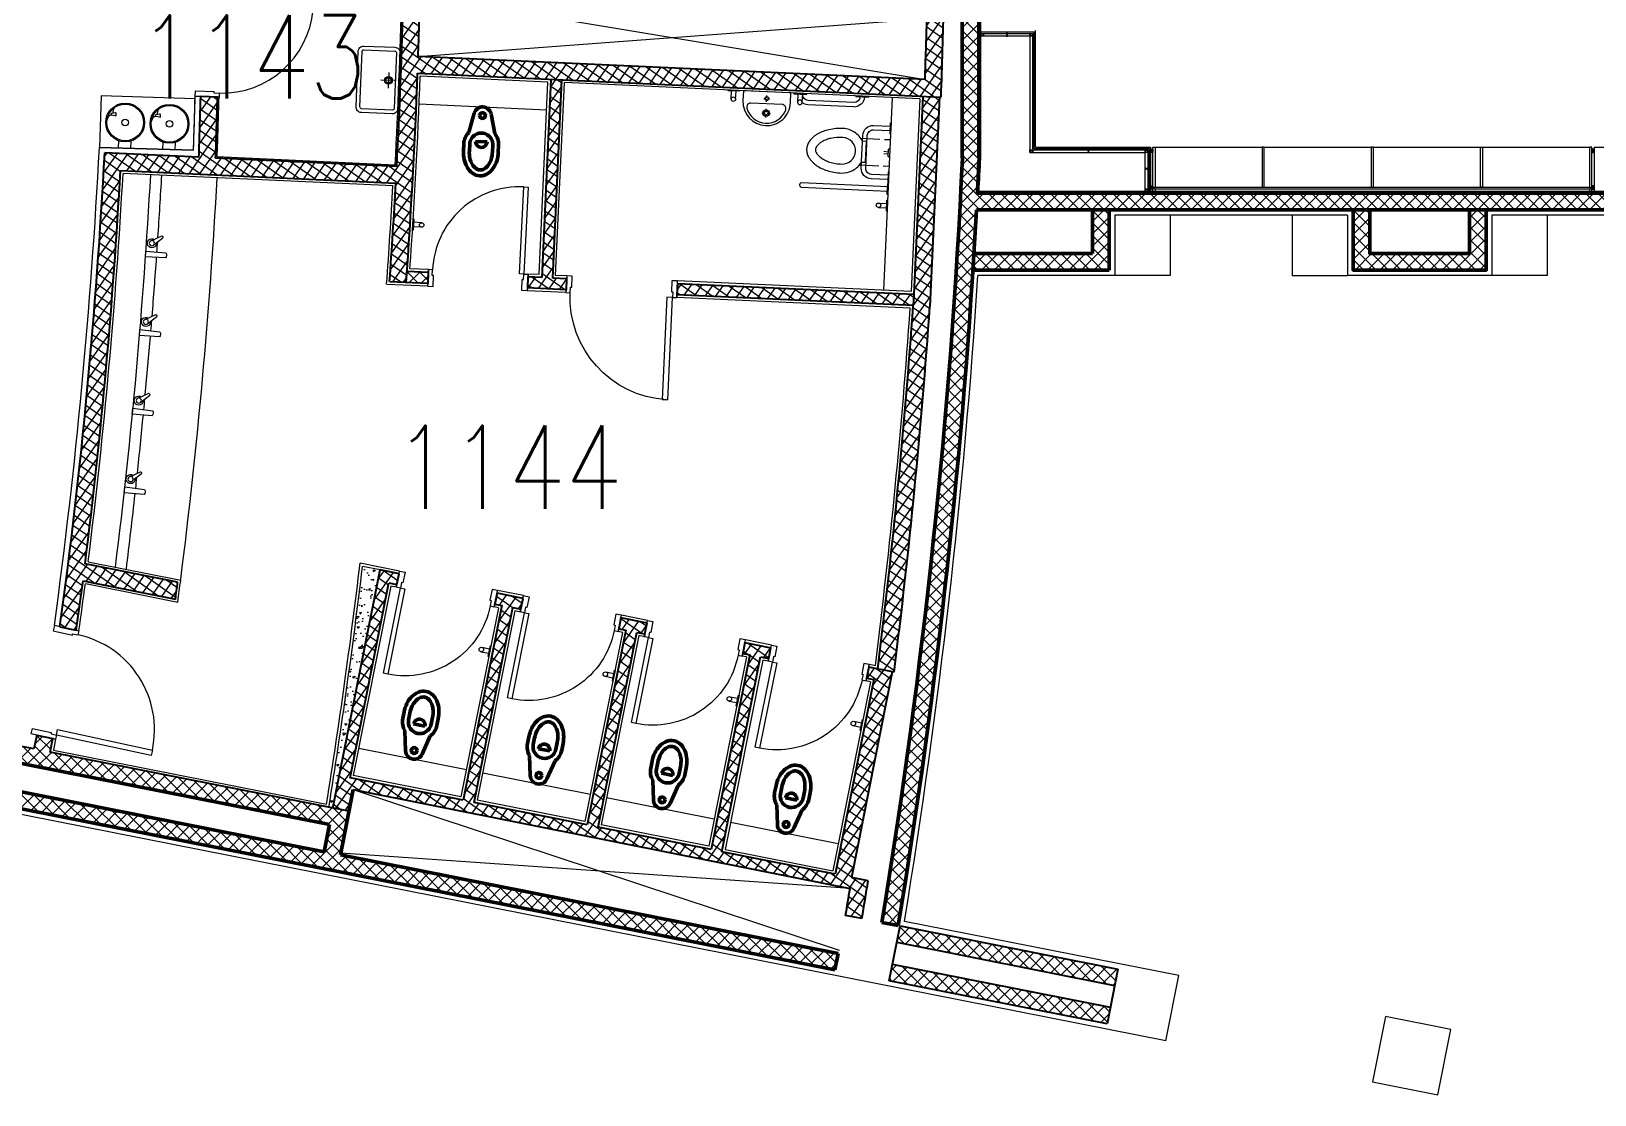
# Model space of a CAD drawing. Header units: inches. Extents: x 13084 to 220150, y 6494 to 167180.
# Drawn here: x 139242 to 153344, y 82401 to 91988 of the extents above; entities that cross this region are included whole.
import ezdxf
from ezdxf.enums import TextEntityAlignment as Align

# ---------------------------------------------------------------- set-up
doc = ezdxf.new("R2010")
doc.units = ezdxf.units.IN
doc.header["$MEASUREMENT"] = 0
for name, color, linetype, lineweight in [('Ground Floor$0$A-G250-M-Walls-Blockwork', 7, 'Continuous', 25), ('Ground Floor$0$A-G250-M-Walls-Concrete', 7, 'Continuous', 20), ('Ground Floor$0$A-G250-M-Walls-Louvred', 7, 'Continuous', 9), ('Ground Floor$0$A-G252-H-Internal-Walls', 251, 'Continuous', 9), ('Ground Floor$0$A-G312-M-Wall-Finish-Plaster', 7, 'Continuous', 15), ('Ground Floor$0$A-G322-M-Door', 251, 'Continuous', 15), ('Ground Floor$0$A-G4-M-Furniture-Built-In', 251, 'Continuous', 9), ('Ground Floor$0$A-G44-G-Fittings-Sanitary', 251, 'Continuous', 15), ('Ground Floor$0$A-Z036-G-Void-Symbology', 251, 'Continuous', 9), ('Ground Floor$0$Z-Z001-S-Room-Name-Identification-250', 7, 'Continuous', 15)]:
    doc.layers.add(name, color=color, linetype=linetype, lineweight=lineweight)
doc.styles.add('Ground Floor$0$Tag-RomanS', font='romans.shx', dxfattribs={"width": 0.8})
pattern_1 = [(55, (31615.24, 164129.57), (-65.020194, 45.52763), []), (145, (31615.24, 164129.57), (-45.52763, -65.020194), [])]
pattern_2 = [(45, (31615.24, 164129.57), (-56.1266, 56.1266), []), (135, (31615.24, 164129.57), (-56.1266, -56.1266), [])]

# ---------------------------------------------------------------- blocks, each defined once
blk = doc.blocks.new('Ground Floor$0$drinking-fountain')
at = {"layer": 'Ground Floor$0$A-G44-G-Fittings-Sanitary'}
for p, q in [((170, -66), (170, 0)), ((280, -66), (280, 0)), ((570, -66), (570, 0)), ((680, -66), (680, 0)), ((309, -294), (309, -311)), ((315, -289), (351, -295)), ((315, -316), (351, -309)), ((355, -300), (355, -304)), ((709, -294), (709, -311)), ((715, -289), (751, -295)), ((715, -316), (751, -309)), ((755, -300), (755, -304))]:
    blk.add_line(p, q, dxfattribs=at)
blk.add_lwpolyline([(850, 0), (0, 0), (0, -465), (850, -465)], close=True, dxfattribs=at)
for centre, radius in [((225, -232), 175), ((225, -232), 165), ((625, -232), 175), ((625, -232), 165), ((225, -232), 30), ((625, -232), 30)]:
    blk.add_circle(centre, radius, dxfattribs=at)
for centre, radius, start, end in [((338, -245), 51.6, 284.4624, 348.8009), ((738, -245), 51.6, 284.4624, 348.8009), ((314, -294), 5, 80.0221, 180), ((314, -311), 5, 180, 279.9779), ((240, -313), 99.3, 329.4947, 0.8556), ((350, -300), 5, 0, 80.0221), ((350, -304), 5, 279.9779, 0), ((714, -294), 5, 80.0221, 180), ((714, -311), 5, 180, 279.9779), ((640, -313), 99.3, 329.4947, 0.8556), ((750, -300), 5, 0, 80.0221), ((750, -304), 5, 279.9779, 0)]:
    blk.add_arc(centre, radius, start, end, dxfattribs=at)
blk = doc.blocks.new('Ground Floor$0$tag-roomname')
at = {"lineweight": 18, "ltscale": 0.01, "style": 'Ground Floor$0$Tag-RomanS', "width": 0.8}
blk.add_attdef('ROOM_NO_2', text='', height=3, dxfattribs=at).set_placement((0, 1.612), align=Align.MIDDLE_CENTER)
at = {"linetype": 'ByBlock', "lineweight": 13, "ltscale": 0.01, "style": 'Ground Floor$0$Tag-RomanS', "width": 0.8, "flags": 1}
for tag, p in [('ROOM_NAME_1', (0, -2.288)), ('AREA', (0, -5.744))]:
    blk.add_attdef(tag, text='', height=2.8, dxfattribs=at).set_placement(p, align=Align.MIDDLE_CENTER)
blk = doc.blocks.new('Ground Floor$0$Faucet-Top')
blk.add_lwpolyline([(-181, 23), (0, 27), (0, -27), (-181, -23, -0.29963), (-181, 23)], format="xyb")
blk = doc.blocks.new('Ground Floor$0$Wall Mounted WC-Top')
at = {"lineweight": 50}
for p, q in [((-52, 313), (52, 313)), ((-117, 235), (-76, 61)), ((117, 235), (76, 61))]:
    blk.add_line(p, q, dxfattribs=at)
blk.add_lwpolyline([(117, 235, 0.184483), (157, 340), (157, 402, 0.063415), (147, 482, 0.076468), (118, 548, 0.107136), (66, 602, 0.147373), (0, 622, 0.147373), (-66, 602, 0.107136), (-118, 548, 0.076468), (-147, 482, 0.063415), (-157, 402), (-157, 340, 0.184483), (-117, 235)], format="xyb", dxfattribs=at)
blk.add_lwpolyline([(104, 340), (104, 402, 0.063415), (96, 469, 0.076468), (74, 520, 0.107136), (37, 558, 0.147373), (0, 569, 0.147373), (-37, 558, 0.107136), (-74, 520, 0.076468), (-96, 469, 0.063415), (-104, 402), (-104, 340, 1)], format="xyb", close=True, dxfattribs=at)
blk.add_circle((0, 78), 26.1, dxfattribs=at)
for centre, radius, start, end in [((0, 313), 52.2, 360, 180), ((0, 78), 78.4, 193.0653, 346.9347)]:
    blk.add_arc(centre, radius, start, end, dxfattribs=at)
blk = doc.blocks.new('Ground Floor$0$Grab Bar-Top')
for p, q in [((-20, 79), (-20, 5)), ((20, 79), (20, 5))]:
    blk.add_line(p, q)
blk.add_lwpolyline([(-50, 5), (50, 5), (50, 0), (-50, 0)], close=True)
blk.add_circle((0, 79, 0), 20.1)
blk = doc.blocks.new('Ground Floor$0$Hand Rail-Top')
blk.add_lwpolyline([(20, 5), (20, 780, 1), (-20, 780), (-20, 5)], format="xyb")
blk.add_lwpolyline([(50, 0), (-50, 0), (-50, 5), (50, 5)], close=True)
blk = doc.blocks.new('Ground Floor$0$WC1-Top')
for p, q in [((-120, 268), (-120, 94)), ((120, 268), (120, 94)), ((-120, 54), (-120, 0)), ((-11, 54), (-7, 13)), ((7, 13), (11, 54)), ((120, 54), (120, 0))]:
    blk.add_line(p, q)
at = {"elevation": 0}
for points in [[(-94, 251), (-94, 215), (94, 215), (94, 251, 0.136498), (172, 325, 0.136498), (201, 429, 0.031676), (197, 494, 0.031676), (184, 557, 0.038178), (167, 608, 0.038178), (142, 656, 0.053416), (110, 696, 0.053415), (71, 729, 0.073292), (37, 745, 0.0875), (0, 750, 0.07329), (-37, 745, 0.073292), (-71, 729, 0.053415), (-110, 696, 0.026689), (-127, 677, 0.026689), (-142, 656, 0.038178), (-167, 608, 0.038178), (-184, 557, 0.031676), (-197, 494, 0.031676), (-201, 429, 0.136498), (-172, 325, 0.136498), (-94, 251, 0.999995)], [(0, 308, 0.414214), (120, 429, 0.063415), (107, 537, 0.038178), (93, 576, 0.038178), (74, 613, 0.053415), (53, 640, 0.053415), (27, 662, 0.073291), (14, 668, 0.07329), (0, 670, 0.073292), (-14, 668, 0.07329), (-27, 662, 0.053417), (-53, 640, 0.053413), (-74, 613, 0.03818), (-93, 576, 0.038176), (-107, 537, 0.031678), (-117, 483, 0.031674), (-120, 429, 0.414216), (0, 308, -0.000002)]]:
    blk.add_lwpolyline(points, format="xyb", dxfattribs=at)
for points in [[(-241, 5), (-241, 156, -0.198912), (-214, 223, -0.198912), (-147, 250), (147, 250, -0.198912), (214, 223, -0.198912), (241, 156), (241, 5)], [(-201, 5), (-201, 156, -0.198912), (-185, 194, -0.198912), (-147, 210), (147, 210, -0.198912), (185, 194, -0.198912), (201, 156), (201, 5)]]:
    blk.add_lwpolyline(points, format="xyb")
for points in [[(-171, 5), (-271, 5), (-271, 0), (-171, 0)], [(-33, 13), (33, 13), (40, 0), (-40, 0)], [(171, 5), (271, 5), (271, 0), (171, 0)]]:
    blk.add_lwpolyline(points, close=True)
blk = doc.blocks.new('Ground Floor$0$WB-Top')
for p, q in [((-10, 193), (-40, 193)), ((0, 233), (0, 203)), ((0, 184), (0, 153)), ((40, 193), (10, 193)), ((-6, 61), (-29, 61)), ((0, 89), (0, 66)), ((0, 54), (0, 32)), ((28, 61), (6, 61))]:
    blk.add_line(p, q)
at = {"ltscale": 0.02}
for points in [[(-214, 0), (214, 0), (214, 89, 0.411647), (0, 305, 0.42194), (-214, 89), (-214, 0)], [(-142, 108), (142, 108, 0.239095), (170, 122, 0.159338), (177, 143, 0.07683), (176, 154, 0.326978), (0, 283, 0.326978), (-176, 154, 0.07683), (-177, 143, 0.159338), (-170, 122, 0.239095), (-142, 108)]]:
    blk.add_lwpolyline(points, format="xyb", dxfattribs=at)
for centre, radius in [((0, 193), 28.7), ((0, 193), 20), ((0, 61), 17.2)]:
    blk.add_circle(centre, radius)
blk = doc.blocks.new('Ground Floor$0$Towel Rail-Grab Bar-Top')
for p, q in [((-581, 6), (-581, 80, 0)), ((-541, 6), (-541, 80, 0)), ((-72, 100, 0), (-488, 100, 0)), ((-72, 60, 0), (-488, 60, 0))]:
    blk.add_line(p, q)
for points in [[(-619, 6), (-501, 6), (-501, 0), (-619, 0)], [(-59, 6), (59, 6), (59, 0), (-59, 0)]]:
    blk.add_lwpolyline(points, close=True)
blk.add_circle((-561, 80, 0), 20.1)
for centre, radius, start, end in [((-482, 1), 99.5, 93.3823, 126.5175), ((-481, 1), 59.6, 95.932, 174.5979), ((-78, 1), 99.5, 3.1797, 86.6177), ((-79, 1), 59.6, 5.4021, 84.068)]:
    blk.add_arc(centre, radius, start, end)
blk = doc.blocks.new('Ground Floor$0$wc26')
at = {"layer": 'Ground Floor$0$A-G322-M-Door', "elevation": 0}
for points in [[(2080, -77104), (2092, -77101), (2101, -77150), (2139, -77143), (2109, -76996), (2060, -77006)], [(1295, -77260), (1283, -77262), (1293, -77311), (1256, -77319), (1227, -77171), (1276, -77162)], [(2101, -77150), (2062, -77158), (2216, -77926), (2255, -77918)]]:
    blk.add_lwpolyline(points, close=True, dxfattribs=at)
at = {"layer": 'Ground Floor$0$A-G322-M-Door'}
blk.add_arc((2060, -77159, 0), 782, 191.1885, 281.4585, dxfattribs=at)
blk = doc.blocks.new('Ground Floor$0$wc02')
at = {"layer": 'Ground Floor$0$A-G322-M-Door', "elevation": 0}
for points in [[(1441, -69871), (1453, -69871), (1455, -69921), (1493, -69919), (1487, -69769), (1437, -69772)], [(642, -69908), (630, -69909), (632, -69958), (594, -69960), (587, -69810), (637, -69808)], [(632, -69958), (672, -69957), (704, -70740), (664, -70742)]]:
    blk.add_lwpolyline(points, close=True, dxfattribs=at)
at = {"layer": 'Ground Floor$0$A-G322-M-Door'}
blk.add_arc((672, -69957, 0), 784, 272.3432, 2.6151, dxfattribs=at)
blk = doc.blocks.new('Ground Floor$0$soap dispenser')
at = {"layer": 'Ground Floor$0$A-G44-G-Fittings-Sanitary'}
for p, q in [((-28, -14), (-132, 66)), ((0, 31), (-119, 88))]:
    blk.add_line(p, q, dxfattribs=at)
blk.add_circle((0, 0), 31.3, dxfattribs=at)
for centre, radius, start, end in [((-116, 71), 17.1, 99.4484, 197.6935), ((0, 0), 54.6, 173.7499, 123.392)]:
    blk.add_arc(centre, radius, start, end, dxfattribs=at)
blk = doc.blocks.new('Ground Floor$0$d1000-150')
at = {"layer": 'Ground Floor$0$A-G322-M-Door'}
blk.add_lwpolyline([(-88, 1074), (-38, 1074), (-38, 150), (-88, 150)], close=True, dxfattribs=at)
for points in [[(-950, 100), (-950, 0), (-1000, 0), (-1000, 150), (-962, 150), (-962, 100), (-950, 100)], [(-38, 150), (0, 150), (0, 0), (-50, 0), (-50, 100), (-38, 100), (-38, 150)]]:
    blk.add_lwpolyline(points, dxfattribs=at)
blk.add_arc((-38, 150), 924, 90.7525, 179.9964, dxfattribs=at)
blk = doc.blocks.new('Ground Floor$0$Janitor Sink1-Top')
for points in [[(-250, 379), (250, 379, -0.414214), (300, 329), (300, 50, -0.414214), (250, 0), (-250, 0, -0.414214), (-300, 50), (-300, 329, -0.414214)], [(-250, 344), (250, 344, -0.414214), (266, 329), (266, 50, -0.414214), (250, 34), (-250, 34, -0.414214), (-266, 50), (-266, 329, -0.414214)]]:
    blk.add_lwpolyline(points, format="xyb", close=True)
for points in [[(0, 28), (0, 164)], [(70, 96), (-70, 96)]]:
    blk.add_lwpolyline(points)
at = {"ltscale": 0.02}
for radius in [34.6, 25.4]:
    blk.add_circle((0, 96), radius, dxfattribs=at)

msp = doc.modelspace()

# ---------------------------------------------------------------- hatches: boundary and pattern name
at = {"layer": 'Ground Floor$0$A-G252-H-Internal-Walls'}
h = msp.add_hatch(dxfattribs=at)
h.set_pattern_fill('ANSI37', color=256, scale=25, angle=10, style=0)
h.set_pattern_definition(pattern_1)
h.paths.add_polyline_path([(139975, 97280), (139975, 92435), (140802, 92397), (140799, 92298), (140949, 92294), (140952, 92391), (142599, 92315, -0.007102), (142540, 90768), (140905, 90843, 0.000041), (140921, 91394), (140771, 91399, -0.000041), (140755, 90853), (139905, 90892, -0.020835), (139501, 86620), (139648, 86589), (139709, 87032), (140542, 86867, 0.000735), (140562, 87021), (139728, 87186, 0.017367), (140046, 90732), (142532, 90618, -0.004083), (142475, 89730), (142625, 89723, 0.008647), (142727, 91611), (147448, 91395, 0.003579), (147474, 92245), (140125, 92580), (140125, 96654), (140975, 96654), (140975, 96804), (140125, 96804), (140125, 97280)])
h.paths.add_polyline_path([(142749, 92310), (147321, 92102, -0.002322), (147304, 91552), (142733, 91761, 0.002516)], flags=16)
h = msp.add_hatch(dxfattribs=at)
h.set_pattern_fill('ANSI37', color=256, scale=25, style=0)
h.set_pattern_definition(pattern_2)
h.paths.add_polyline_path([(147767, 90379), (147775, 90529, 0.001317), (147790, 90843), (147790, 92880), (147640, 92880), (147640, 90847, -0.029103), (146914, 83954), (147062, 83925, 0.027189)])
h = msp.add_hatch(dxfattribs=at)
h.set_pattern_fill('ANSI37', color=256, scale=25, angle=10, style=0)
h.set_pattern_definition(pattern_1)
h.paths.add_polyline_path([(144028, 91551), (143928, 91556), (143846, 89768), (143721, 89773), (143717, 89674), (144066, 89658), (144071, 89757), (143946, 89763)])
h = msp.add_hatch(dxfattribs=at)
h.set_pattern_fill('ANSI37', color=256, scale=25, angle=10, style=0)
h.set_pattern_definition(pattern_1)
h.paths.add_polyline_path([(147433, 91396), (147283, 91403), (147202, 89614), (145070, 89712), (145065, 89612), (147197, 89515, -0.013896), (146877, 86239), (147025, 86209, 0.013956), (147347, 89508)])
h = msp.add_hatch(dxfattribs=at)
h.set_pattern_fill('ANSI37', color=256, scale=25, style=0)
h.set_pattern_definition(pattern_2)
h.paths.add_polyline_path([(164999, 90379), (164999, 89835), (165965, 89835), (165965, 90379), (168165, 90379), (168165, 90379), (168315, 90379), (168315, 90530), (165807, 90530), (165807, 90379), (165815, 90379), (165815, 89985), (165149, 89985), (165149, 90379), (165157, 90379), (165157, 90530), (162940, 90530), (162940, 91229), (162790, 91229), (162790, 90529), (147775, 90529, -0.000629), (147767, 90379)])
h = msp.add_hatch(dxfattribs=at)
h.set_pattern_fill('ANSI37', color=256, scale=25, style=0)
h.set_pattern_definition(pattern_2)
h.paths.add_polyline_path([(148815, 89985), (147744, 89985, -0.000629), (147735, 89835), (148965, 89835), (148965, 90379), (148815, 90379)])
h = msp.add_hatch(dxfattribs=at)
h.set_pattern_fill('ANSI37', color=256, scale=25, style=0)
h.set_pattern_definition(pattern_2)
h.paths.add_polyline_path([(152215, 90379), (152365, 90379), (152365, 89835), (151165, 89835), (151165, 90379), (151315, 90379), (151315, 89985), (152215, 89985)])
h = msp.add_hatch(dxfattribs=at)
h.set_pattern_fill('ANSI37', color=256, scale=25, style=0)
h.set_pattern_definition(pattern_2)
h.paths.add_polyline_path([(142822, 89814), (142632, 89823, -0.000458), (142625, 89723), (142818, 89715)])
h = msp.add_hatch(dxfattribs=at)
h.set_pattern_fill('AR-CONC', color=256, angle=90, style=0)
h.set_pattern_definition([(40, (144615.24, 164129.57), (-15.93909, 182.18467), [19.05, -209.55]), (95, (144615.24, 164129.57), (191.05664, -35.24283), [15.24, -167.64]), (349.549, (144613.91, 164144.75), (175.1167, 146.9425), [16.19, -178.09]), (43.8158, (144666.04, 164129.57), (-42.0423, 271.07904), [28.575, -314.325]), (353.3644, (144662.54, 164152.16), (247.4256, 237.4042), [24.285, -267.135]), (98.816, (144666.04, 164129.57), (247.4251, 237.4046), [22.86, -251.46]), (69, (144653.34, 164154.97), (-102.26552, 151.61488), [19.05, -209.55]), (124, (144653.34, 164154.97), (184.18797, 61.80203), [15.24, -167.64]), (18.5486, (144644.82, 164167.6), (81.92286, 213.4165), [16.19, -178.09]), (52.5, (144615.24, 164129.57), (84.55504, 3.088603), [0, -165.608, 0, -170.18, 0, -168.275]), (82.5, (144615.24, 164129.57), (100.18057, 66.81966), [0, -97.028, 0, -161.798, 0, -64.135]), (122.5, (144615.24, 164072.93), (-5.728744, 135.590595), [0, -63.5, 0, -198.12, 0, -262.89]), (132.5, (144615.24, 164047.53), (25.42649, 148.12918), [0, -82.55, 0, -131.572, 0, -186.69])])
h.paths.add_polyline_path([(142231, 87163), (142378, 87134), (141951, 84984), (141926, 84989, 0.010073)])
h = msp.add_hatch(dxfattribs=at)
h.set_pattern_fill('ANSI37', color=256, scale=25, angle=10, style=0)
h.set_pattern_definition(pattern_1)
h.paths.add_polyline_path([(147008, 86213), (146797, 86255), (146777, 86157), (146841, 86144), (146492, 84388), (145472, 84591), (145821, 86347), (145895, 86332), (145914, 86430), (145679, 86477), (145659, 86379), (145723, 86366), (145374, 84611), (144354, 84814), (144703, 86569), (144776, 86555), (144796, 86653), (144561, 86700), (144541, 86601), (144605, 86589), (144256, 84833), (143236, 85036), (143585, 86792), (143658, 86777), (143678, 86875), (143443, 86922), (143423, 86824), (143487, 86811), (143138, 85056), (142118, 85258), (142467, 87014), (142540, 86999), (142560, 87097), (142388, 87132), (141961, 84985), (142108, 84956), (142147, 85151), (146627, 84260, -0.001041), (146587, 84017), (146735, 83989, 0.001456), (146790, 84330), (146639, 84360)])
h = msp.add_hatch(dxfattribs=at)
h.set_pattern_fill('ANSI37', color=256, scale=25, style=0)
h.set_pattern_definition(pattern_2)
h.paths.add_polyline_path([(141883, 84591), (137906, 85377), (137883, 85229), (146491, 83527), (146520, 83674), (142030, 84562), (142108, 84956), (139413, 85489), (139437, 85611), (139291, 85643), (139266, 85518), (137971, 85774), (137947, 85625), (141932, 84838)])
h = msp.add_hatch(dxfattribs=at)
h.set_pattern_fill('ANSI37', color=256, scale=25, style=0)
h.set_pattern_definition(pattern_2)
h.paths.add_polyline_path([(147079, 83922), (147050, 83775), (149014, 83385), (149043, 83532)])
h = msp.add_hatch(dxfattribs=at)
h.set_pattern_fill('ANSI37', color=256, scale=25, style=0)
h.set_pattern_definition(pattern_2)
h.paths.add_polyline_path([(148946, 83041), (148975, 83188), (147010, 83575), (146981, 83428)])

# ---------------------------------------------------------------- linework, layer by layer
at = {"layer": 'Ground Floor$0$A-G250-M-Walls-Blockwork', "lineweight": 50, "ltscale": 0.02}
for p, q in [((147640, 92880), (147640, 90847)), ((147790, 90843), (147790, 92880)), ((147775, 90529, 0), (162790, 90529, 0)), ((164999, 90379, 0), (147767, 90379, 0)), ((148815, 89985, 0), (148815, 90379, 0)), ((148815, 90379, 0), (148965, 90379, 0)), ((148965, 90379, 0), (148965, 89835, 0)), ((147745, 89985, 0), (148815, 89985, 0)), ((148965, 89835, 0), (147735, 89835, 0)), ((141932, 84838, 0), (137947, 85625, 0)), ((137906, 85377), (141883, 84591)), ((146491, 83527), (137883, 85229)), ((142147, 85151, 0), (142030, 84562)), ((141932, 84838, 0), (141883, 84591, 0)), ((142030, 84562), (146520, 83674)), ((146914, 83954), (147062, 83925)), ((146520, 83674), (146491, 83527))]:
    msp.add_line(p, q, dxfattribs=at)
at = {"layer": 'Ground Floor$0$A-G250-M-Walls-Blockwork'}
for p, q in [((147304, 91552, 0), (142733, 91761)), ((142727, 91611), (147448, 91395, 0)), ((143928, 91556, 0), (143846, 89768, 0)), ((143946, 89763, 0), (144028, 91551, 0)), ((140921, 91394, 0), (140771, 91399, 0)), ((147283, 91403), (147202, 89614, 0)), ((147433, 91396, 0), (147347, 89508, 0)), ((140755, 90853, 0), (139905, 90892)), ((142540, 90768), (140905, 90843)), ((140046, 90732), (142532, 90618)), ((142818, 89715, 0), (142475, 89730, 0)), ((142822, 89814, 0), (142632, 89823, 0)), ((142822, 89814, 0), (142818, 89715, 0)), ((143721, 89773, 0), (143717, 89674, 0)), ((143846, 89768, 0), (143721, 89773, 0)), ((144071, 89757, 0), (143946, 89763, 0)), ((144071, 89757, 0), (144066, 89658, 0)), ((145070, 89712, 0), (145065, 89612, 0)), ((147202, 89614, 0), (145070, 89712, 0)), ((144066, 89658, 0), (143717, 89674, 0)), ((147197, 89515, 0), (145065, 89612, 0)), ((147202, 89614, 0), (147197, 89515, 0)), ((140562, 87021), (139728, 87186)), ((139648, 86589), (139709, 87032)), ((139709, 87032), (140542, 86867)), ((141961, 84985, 0), (142388, 87132, 0)), ((142118, 85258, 0), (142467, 87014, 0)), ((142560, 87097, 0), (142388, 87132, 0)), ((142467, 87014, 0), (142540, 86999, 0)), ((142540, 86999, 0), (142560, 87097, 0)), ((143443, 86922, 0), (143423, 86824, 0)), ((143678, 86875, 0), (143443, 86922, 0)), ((143658, 86777, 0), (143678, 86875, 0)), ((143487, 86811, 0), (143138, 85056, 0)), ((143236, 85036, 0), (143585, 86792, 0)), ((143423, 86824, 0), (143487, 86811, 0)), ((143585, 86792, 0), (143658, 86777, 0)), ((139501, 86620), (139648, 86589)), ((144605, 86589, 0), (144256, 84833, 0)), ((144561, 86700, 0), (144541, 86601, 0)), ((144541, 86601, 0), (144605, 86589, 0)), ((144796, 86653, 0), (144561, 86700, 0)), ((144776, 86555, 0), (144796, 86653, 0)), ((144354, 84814, 0), (144703, 86569, 0)), ((144703, 86569, 0), (144776, 86555, 0)), ((145679, 86477, 0), (145659, 86379, 0)), ((145679, 86477, 0), (145914, 86430, 0)), ((145723, 86366, 0), (145374, 84611, 0)), ((145472, 84591, 0), (145821, 86347, 0)), ((145659, 86379, 0), (145723, 86366, 0)), ((145821, 86347, 0), (145895, 86332, 0)), ((145895, 86332, 0), (145914, 86430, 0)), ((147008, 86213, 0), (146639, 84360, 0)), ((146797, 86255, 0), (146777, 86157, 0)), ((147025, 86209, 0), (146797, 86255, 0)), ((146841, 86144, 0), (146492, 84388, 0)), ((146777, 86157, 0), (146841, 86144, 0)), ((139266, 85518, 0), (137971, 85774, 0)), ((139291, 85643, 0), (139266, 85518, 0)), ((139291, 85643, 0), (139437, 85611, 0)), ((139413, 85489, 0), (139437, 85611, 0)), ((142108, 84956, 0), (139413, 85489, 0)), ((143138, 85056, 0), (142118, 85258, 0)), ((142147, 85151, 0), (146627, 84260)), ((144256, 84833, 0), (143236, 85036, 0)), ((145374, 84611, 0), (144354, 84814, 0)), ((146492, 84388, 0), (145472, 84591, 0)), ((146790, 84330), (146639, 84360)), ((146735, 83989), (146587, 84017)), ((146981, 83428), (147079, 83922)), ((147078, 83922), (149043, 83532)), ((147049, 83775), (149014, 83385)), ((148975, 83188), (147010, 83575)), ((149043, 83532), (148946, 83041)), ((148946, 83041), (146981, 83428))]:
    msp.add_line(p, q, dxfattribs=at)
at = {"layer": 'Ground Floor$0$A-G250-M-Walls-Blockwork', "lineweight": 50, "ltscale": 0.02, "elevation": 0}
msp.add_lwpolyline([(152215, 90379), (152365, 90379), (152365, 89835), (151165, 89835), (151165, 90379), (151315, 90379), (151315, 89985), (152215, 89985)], close=True, dxfattribs=at)
at = {"layer": 'Ground Floor$0$A-G250-M-Walls-Blockwork'}
for centre, radius, start, end in [((88115, 93630), 54499, 356.9905, 358.6181), ((88115, 93630), 54649, 358.0401, 358.6169), ((88115, 93630, 0), 59375, 357.84322, 358.66356), ((88115, 93630, 0), 59225, 357.9895, 358.52165), ((88115, 93630), 54649, 355.9012, 357.8829), ((-3214821, 193406, 0), 3357142, 358.249477, 358.258794), ((-3209689, 193250, 0), 3352159, 358.249373, 358.258795), ((88473, 93599), 51503, 352.213, 356.9873), ((88864, 93536), 51259, 352.8844, 356.8643), ((88115, 93630), 54499, 355.8974, 356.8328), ((88115, 93630, 0), 59225, 352.83123, 356.01581), ((88115, 93630, 0), 59375, 352.82091, 356.01927), ((88153, 93651), 52827, 352.6209, 352.7895), ((88147, 93624), 59375, 350.6605, 350.99421), ((88147, 93624), 59225, 350.66455, 350.90308)]:
    msp.add_arc(centre, radius, start, end, dxfattribs=at)
at = {"layer": 'Ground Floor$0$A-G250-M-Walls-Blockwork', "lineweight": 50, "ltscale": 0.02}
for radius, start, end in [(59590, 350.65539, 357.32353), (59740, 357.02509, 357.32689), (59740, 350.65139, 356.88102)]:
    msp.add_arc((88116, 93630), radius, start, end, dxfattribs=at)
at = {"layer": 'Ground Floor$0$A-G250-M-Walls-Concrete'}
msp.add_line((142388, 87132, 0), (142231, 87163, 0), dxfattribs=at)
msp.add_arc((88116, 93629, 0), 54499, 350.8808, 353.1856, dxfattribs=at)
at = {"layer": 'Ground Floor$0$A-G250-M-Walls-Louvred'}
for p, q in [((149515, 90330, 0), (149515, 89785, 0)), ((150615, 90330, 0), (150615, 89785, 0)), ((152915, 90330, 0), (152915, 89785, 0)), ((149515, 89785, 0), (149015, 89785, 0)), ((150615, 89785, 0), (151115, 89785, 0)), ((152915, 89785, 0), (152415, 89785, 0))]:
    msp.add_line(p, q, dxfattribs=at)
at = {"layer": 'Ground Floor$0$A-G312-M-Wall-Finish-Plaster'}
for p, q in [((147805, 101155), (147805, 90843)), ((143902, 91530, 0), (142751, 91583, 0)), ((143822, 89794, 0), (143902, 91530, 0)), ((143972, 89787, 0), (144052, 91525, 0)), ((147257, 91379, 0), (144052, 91525, 0)), ((140771, 91399, 0), (140722, 91400, 0)), ((140921, 91394, 0), (140936, 91394, 0)), ((147257, 91379, 0), (147178, 89641, 0)), ((140707, 90915, 0), (139857, 90941)), ((142525, 90782, 0), (140920, 90855, 0)), ((142505, 90595, 0), (140070, 90706, 0)), ((162775, 90544), (147791, 90544)), ((149015, 90330, 0), (149015, 89785, 0)), ((151115, 90330, 0), (149015, 90330, 0)), ((151115, 90330, 0), (151115, 89785, 0)), ((152415, 90330, 0), (152415, 89785, 0)), ((154515, 90330, 0), (152415, 90330, 0)), ((142824, 89839, 0), (142659, 89847, 0)), ((142822, 89814, 0), (142824, 89839, 0)), ((142817, 89690, 0), (142448, 89706, 0)), ((142818, 89715, 0), (142817, 89690, 0)), ((143722, 89798, 0), (143721, 89773, 0)), ((143822, 89794, 0), (143722, 89798, 0)), ((144072, 89782, 0), (143972, 89787, 0)), ((144072, 89782, 0), (144071, 89757, 0)), ((145070, 89712, 0), (145071, 89737, 0)), ((147178, 89641, 0), (145071, 89737, 0)), ((149015, 89785, 0), (147781, 89785, 0)), ((152415, 89785, 0), (151115, 89785, 0)), ((143717, 89674, 0), (143716, 89649, 0)), ((144065, 89633, 0), (143716, 89649, 0)), ((144066, 89658, 0), (144065, 89633, 0)), ((145065, 89612, 0), (145064, 89587, 0)), ((147170, 89491, 0), (145064, 89587, 0)), ((139756, 87206, 0), (140590, 87041, 0)), ((142565, 87122, 0), (142209, 87193, 0)), ((139731, 87008, 0), (140564, 86842, 0)), ((142560, 87097, 0), (142565, 87122, 0)), ((142486, 86985, 0), (142147, 85278, 0)), ((142535, 86975, 0), (142486, 86985, 0)), ((142540, 86999, 0), (142535, 86975, 0)), ((143443, 86922, 0), (143447, 86946, 0)), ((143683, 86900, 0), (143447, 86946, 0)), ((143678, 86875, 0), (143683, 86900, 0)), ((143457, 86791, 0), (143118, 85085, 0)), ((143604, 86762, 0), (143265, 85056, 0)), ((143423, 86824, 0), (143418, 86799, 0)), ((143457, 86791, 0), (143418, 86799, 0)), ((143653, 86752, 0), (143604, 86762, 0)), ((143658, 86777, 0), (143653, 86752, 0)), ((139501, 86620), (139451, 86631)), ((139648, 86589), (139673, 86583)), ((144541, 86601, 0), (144536, 86577, 0)), ((144561, 86700, 0), (144565, 86724, 0)), ((144801, 86677, 0), (144565, 86724, 0)), ((144796, 86653, 0), (144801, 86677, 0)), ((149476, 82886, 0), (130849, 86569)), ((144576, 86569, 0), (144236, 84863, 0)), ((144722, 86540, 0), (144383, 84833, 0)), ((144576, 86569, 0), (144536, 86577, 0)), ((144772, 86530, 0), (144722, 86540, 0)), ((144776, 86555, 0), (144772, 86530, 0)), ((145679, 86477, 0), (145683, 86502, 0)), ((145919, 86455, 0), (145683, 86502, 0)), ((145914, 86430, 0), (145919, 86455, 0)), ((145694, 86347, 0), (145354, 84640, 0)), ((145841, 86317, 0), (145501, 84611, 0)), ((145659, 86379, 0), (145654, 86355, 0)), ((145694, 86347, 0), (145654, 86355, 0)), ((145890, 86308, 0), (145841, 86317, 0)), ((145895, 86332, 0), (145890, 86308, 0)), ((146797, 86255, 0), (146802, 86279, 0)), ((146856, 86268, 0), (146802, 86279, 0)), ((146812, 86124, 0), (146472, 84418, 0)), ((146777, 86157, 0), (146772, 86132, 0)), ((146812, 86124, 0), (146772, 86132, 0)), ((139291, 85643, 0), (139242, 85653, 0)), ((139437, 85611, 0), (139462, 85606, 0)), ((139462, 85606, 0), (139442, 85508, 0)), ((139442, 85508, 0), (141906, 85021, 0)), ((143118, 85085, 0), (142147, 85278, 0)), ((144236, 84863, 0), (143265, 85056, 0)), ((145354, 84640, 0), (144383, 84833, 0)), ((145501, 84611, 0), (146472, 84418, 0)), ((149592, 83474), (147119, 83963, 0)), ((149476, 82886, 0), (149592, 83474, 0))]:
    msp.add_line(p, q, dxfattribs=at)
msp.add_lwpolyline([(151929, 82401), (152045, 82990), (151456, 83106), (151340, 82517)], close=True, dxfattribs=at)
for centre, radius, start, end in [((88115, 93630, 0), 54484, 357.0041, 358.6048), ((88115, 93630, 0), 54674, 356.0331, 357.8543), ((-3238783, 194134, 0), 3381065, 358.250565, 358.258787), ((-3238568, 194128, 0), 3381065, 358.249662, 358.258787), ((87682, 93682), 52247, 352.2446, 356.9931), ((88116, 93630), 59755, 357.04024, 357.32733), ((88874, 93535, 0), 51274, 352.9106, 356.8375), ((88115, 93630, 0), 54474, 355.8701, 356.8063), ((88115, 93630, 0), 59790, 350.69587, 356.31285), ((88115, 93630, 0), 59200, 352.85722, 355.99103), ((88116, 93629, 0), 54474, 350.9078, 353.214), ((81604, 94730, 0), 58637, 352.01385, 352.43218), ((88153, 93651, 0), 52852, 352.5974, 352.8147)]:
    msp.add_arc(centre, radius, start, end, dxfattribs=at)
at = {"layer": 'Ground Floor$0$A-G322-M-Door', "elevation": 0}
for points in [[(140888, 91445), (140888, 91433), (140938, 91431), (140936, 91394), (140722, 91400), (140723, 91450)], [(139613, 86545), (139615, 86557), (139664, 86546), (139673, 86583), (139451, 86631), (139441, 86582)], [(139423, 85665), (139421, 85653), (139470, 85643), (139462, 85606), (139242, 85653), (139253, 85702)], [(140335, 85507), (140324, 85458), (139470, 85643), (139480, 85692)]]:
    msp.add_lwpolyline(points, close=True, dxfattribs=at)
at = {"layer": 'Ground Floor$0$A-G322-M-Door'}
for centre, radius, start, end in [((140963, 92255, 0), 824, 268.2586, 354.7798), ((139480, 85692, 0), 874, 347.8051, 77.8741)]:
    msp.add_arc(centre, radius, start, end, dxfattribs=at)
at = {"layer": 'Ground Floor$0$A-G4-M-Furniture-Built-In'}
for p, q in [((147805, 91982, 0), (148288, 91982, 0)), ((147805, 91969, 0), (148275, 91969, 0)), ((148250, 91944, 0), (147805, 91944, 0)), ((148250, 91944, 0), (148250, 90894, 0)), ((148275, 90919, 0), (148275, 91969, 0)), ((148288, 90932, 0), (148288, 91982, 0)), ((148300, 90944, 0), (148300, 91994, 0)), ((148250, 90894, 0), (149288, 90894, 0)), ((148275, 90919, 0), (149313, 90919, 0)), ((148288, 90932, 0), (149325, 90932, 0)), ((148300, 90944, 0), (149338, 90944, 0)), ((149288, 90569), (149288, 90894, 0)), ((149313, 90919), (149313, 90544)), ((149325, 90932, 0), (149325, 90544)), ((149338, 90944), (149338, 90544)), ((149338, 90924), (149358, 90894)), ((149358, 90924), (149338, 90894)), ((149338, 90894), (149338, 90924)), ((149338, 90924), (149358, 90924)), ((149358, 90894), (149338, 90894)), ((149358, 90544), (149358, 90944)), ((149358, 90944), (149378, 90944)), ((149358, 90924), (149358, 90894)), ((149378, 90944), (150343, 90944)), ((149378, 90944), (149378, 90584)), ((150363, 90944), (150343, 90944)), ((150343, 90944), (150343, 90584)), ((150363, 90944), (151328, 90944)), ((150363, 90584), (150363, 90944)), ((151348, 90944), (151328, 90944)), ((151328, 90944), (151328, 90584)), ((151348, 90944), (152313, 90944)), ((151348, 90584), (151348, 90944)), ((152313, 90944), (152333, 90944)), ((152313, 90584), (152313, 90944)), ((152333, 90944), (153298, 90944)), ((152333, 90944), (152333, 90584)), ((153318, 90944), (153298, 90944)), ((153298, 90944), (153298, 90584)), ((153318, 90544), (153318, 90944)), ((153338, 90924), (153318, 90894)), ((153318, 90924), (153338, 90894)), ((153338, 90924), (153318, 90924)), ((153318, 90924), (153318, 90894)), ((153318, 90894), (153338, 90894)), ((153338, 90944, 0), (153338, 90544, 0)), ((153338, 90944, 0), (157338, 90944, 0)), ((153338, 90894), (153338, 90924)), ((149338, 90594), (149358, 90564)), ((149358, 90594), (149338, 90564)), ((149338, 90564), (149338, 90594)), ((149338, 90594), (149358, 90594)), ((149358, 90564), (149338, 90564)), ((149358, 90594), (149358, 90564)), ((149378, 90544), (149358, 90544)), ((149373, 90564), (149373, 90584)), ((149373, 90584), (153303, 90584)), ((153303, 90564), (149373, 90564)), ((149378, 90564), (149378, 90544)), ((150343, 90584), (150363, 90584)), ((151328, 90584), (151348, 90584)), ((152333, 90584), (152313, 90584)), ((153298, 90564), (153298, 90544)), ((153298, 90544), (153318, 90544)), ((153303, 90584), (153303, 90564)), ((153338, 90594), (153318, 90564)), ((153318, 90594), (153338, 90564)), ((153338, 90594), (153318, 90594)), ((153318, 90594), (153318, 90564)), ((153318, 90564), (153338, 90564)), ((153338, 90564), (153338, 90594))]:
    msp.add_line(p, q, dxfattribs=at)
at = {"layer": 'Ground Floor$0$A-G4-M-Furniture-Built-In', "elevation": 0}
for points in [[(147805, 91969), (147830, 91969), (147830, 91944), (147805, 91944)], [(147808, 91966), (147827, 91966), (147827, 91947), (147808, 91947)], [(148043, 91966), (148043, 91947), (148034, 91947), (148034, 91944), (148046, 91944), (148046, 91969), (148034, 91969), (148034, 91966)], [(148250, 91969), (148275, 91969), (148275, 91944), (148250, 91944)], [(148253, 91966), (148272, 91966), (148272, 91947), (148253, 91947)], [(148250, 90919), (148275, 90919), (148275, 90894), (148250, 90894)], [(148253, 90916), (148272, 90916), (148272, 90897), (148253, 90897)], [(148778, 90916), (148778, 90897), (148769, 90897), (148769, 90894), (148781, 90894), (148781, 90919), (148769, 90919), (148769, 90916)], [(149288, 90919), (149313, 90919), (149313, 90894), (149288, 90894)], [(149291, 90916), (149310, 90916), (149310, 90897), (149291, 90897)], [(149291, 90747), (149310, 90747), (149310, 90738), (149313, 90738), (149313, 90750), (149288, 90750), (149288, 90738), (149291, 90738)], [(149288, 90569), (149313, 90569), (149313, 90544), (149288, 90544)], [(149291, 90566), (149310, 90566), (149310, 90547), (149291, 90547)]]:
    msp.add_lwpolyline(points, close=True, dxfattribs=at)
at = {"layer": 'Ground Floor$0$A-G44-G-Fittings-Sanitary'}
for p, q in [((147008, 91390, 0), (146928, 89652, 0)), ((142741, 91333, 0), (143890, 91280, 0)), ((143167, 85330, 0), (142196, 85523, 0)), ((144285, 85108, 0), (143314, 85301, 0)), ((145403, 84885, 0), (144432, 85078, 0)), ((146521, 84663, 0), (145550, 84856, 0))]:
    msp.add_line(p, q, dxfattribs=at)
for centre, radius, start, end in [((88870, 93535, 0), 51528, 352.8904, 356.8398), ((88150, 93626, 0), 52352, 356.1673, 356.7846), ((90448, 93421, 0), 50546, 352.7524, 356.8752), ((88150, 93626, 0), 52352, 356.0255, 356.1278), ((88150, 93626, 0), 52352, 355.3895, 355.972), ((88150, 93626, 0), 52352, 355.2451, 355.3501), ((88150, 93626, 0), 52352, 354.6118, 355.1916), ((88150, 93626, 0), 52352, 354.4644, 354.5725), ((88150, 93626, 0), 52352, 353.834, 354.4112), ((88150, 93626, 0), 52352, 353.6836, 353.795), ((91724, 93075, 0), 48739, 353.0033, 353.808)]:
    msp.add_arc(centre, radius, start, end, dxfattribs=at)
at = {"layer": 'Ground Floor$0$A-Z036-G-Void-Symbology'}
for p, q in [((142749, 92310, 0), (147304, 91552, 0)), ((142733, 91761), (147321, 92102, 0)), ((142147, 85151, 0), (146528, 83703, 0)), ((146627, 84260), (142034, 84579))]:
    msp.add_line(p, q, dxfattribs=at)

# ---------------------------------------------------------------- block references
at = {"layer": 'Ground Floor$0$A-G322-M-Door', "rotation": 174.7697164177177}
msp.add_blockref('Ground Floor$0$wc02', (137937, 20075, 0), dxfattribs=at)
at = {"layer": 'Ground Floor$0$A-G322-M-Door', "xscale": -1, "rotation": 177.3848578571332}
msp.add_blockref('Ground Floor$0$d1000-150', (145071, 89737, 0), dxfattribs=at)
at = {"layer": 'Ground Floor$0$A-G322-M-Door', "xscale": -1}
for p in [(144674, 164118), (145792, 163896), (146910, 163673), (148028, 163451)]:
    msp.add_blockref('Ground Floor$0$wc26', p, dxfattribs=at)
at = {"layer": 'Ground Floor$0$A-G44-G-Fittings-Sanitary'}
for name, p, rotation in [('Ground Floor$0$Janitor Sink1-Top', (142560, 91542, 0), 87.8044551391721), ('Ground Floor$0$drinking-fountain', (140707, 90915, 0), 178.2543948905854), ('Ground Floor$0$Grab Bar-Top', (145579, 91455, 0), 177.3848609353185), ('Ground Floor$0$WB-Top', (145879, 91442, 0), 177.3848609353185), ('Ground Floor$0$WC1-Top', (146985, 90891, 0), 87.38485779038301), ('Ground Floor$0$Hand Rail-Top', (146970, 90566, 0), 87.38485779038301), ('Ground Floor$0$Grab Bar-Top', (146963, 90416, 0), 87.38485779038301), ('Ground Floor$0$Grab Bar-Top', (142685, 90246, 0), 266.4476171297407), ('Ground Floor$0$Faucet-Top', (140275, 89980, 0), 175.9987601527831), ('Ground Floor$0$Faucet-Top', (140220, 89271), 175.2071114738636), ('Ground Floor$0$Faucet-Top', (140156, 88562, 0), 174.4379544585088), ('Ground Floor$0$Faucet-Top', (140082, 87854, 0), 173.6575505978201), ('Ground Floor$0$Grab Bar-Top', (143379, 86399, 0), 78.75107189838556), ('Ground Floor$0$Grab Bar-Top', (144498, 86177, 0), 78.75107189838556), ('Ground Floor$0$Wall Mounted WC-Top', (142681, 85427, 0), 348.7510719509988), ('Ground Floor$0$Grab Bar-Top', (145616, 85954, 0), 78.75107189838556), ('Ground Floor$0$Wall Mounted WC-Top', (143806, 85203, 0), 348.7510719509988), ('Ground Floor$0$Wall Mounted WC-Top', (143806, 85203, 0), 348.7510719509988), ('Ground Floor$0$Grab Bar-Top', (146734, 85732, 0), 78.75107189838556), ('Ground Floor$0$Wall Mounted WC-Top', (144917, 84982, 0), 348.7510719509988), ('Ground Floor$0$Wall Mounted WC-Top', (144917, 84982, 0), 348.7510719509988), ('Ground Floor$0$Wall Mounted WC-Top', (146035, 84760, 0), 348.7510719509988), ('Ground Floor$0$Wall Mounted WC-Top', (146035, 84760, 0), 348.7510719509988)]:
    msp.add_blockref(name, p, dxfattribs=dict(at, rotation=rotation))
at = {"layer": 'Ground Floor$0$A-G44-G-Fittings-Sanitary', "xscale": -1}
for name, p, rotation in [('Ground Floor$0$Towel Rail-Grab Bar-Top', (146738, 91402, 0), 177.3848609353185), ('Ground Floor$0$Wall Mounted WC-Top', (143316, 91306, 0), 177.3848547817986)]:
    msp.add_blockref(name, p, dxfattribs=dict(at, rotation=rotation))
at = {"layer": 'Ground Floor$0$A-G44-G-Fittings-Sanitary', "xscale": -0.75, "yscale": 0.75, "zscale": 0.75, "rotation": 359.999999982213}
for p in [(140330, 90077, 0), (140276, 89368), (140212, 88659, 0), (140138, 87951, 0)]:
    msp.add_blockref('Ground Floor$0$soap dispenser', p, dxfattribs=at)
at = {"layer": 'Ground Floor$0$Z-Z001-S-Room-Name-Identification-250'}
ref = msp.add_blockref('Ground Floor$0$tag-roomname', (141237, 91355, 0), dxfattribs=dict(at, xscale=250, yscale=250, zscale=250))
ref.add_attrib('ROOM_NO_2', '1143', dxfattribs={"layer": '0', "lineweight": 18, "ltscale": 0.01, "height": 750, "style": 'Ground Floor$0$Tag-RomanS', "width": 0.8}).set_placement((141237, 91758, 0), align=Align.MIDDLE_CENTER)
ref = msp.add_blockref('Ground Floor$0$tag-roomname', (143543, 87655), dxfattribs=dict(at, xscale=250, yscale=250, zscale=250))
ref.add_attrib('ROOM_NO_2', '1144', dxfattribs={"layer": '0', "lineweight": 18, "ltscale": 0.01, "height": 750, "style": 'Ground Floor$0$Tag-RomanS', "width": 0.8}).set_placement((143543, 88058), align=Align.MIDDLE_CENTER)

doc.saveas('drawing.dxf')
